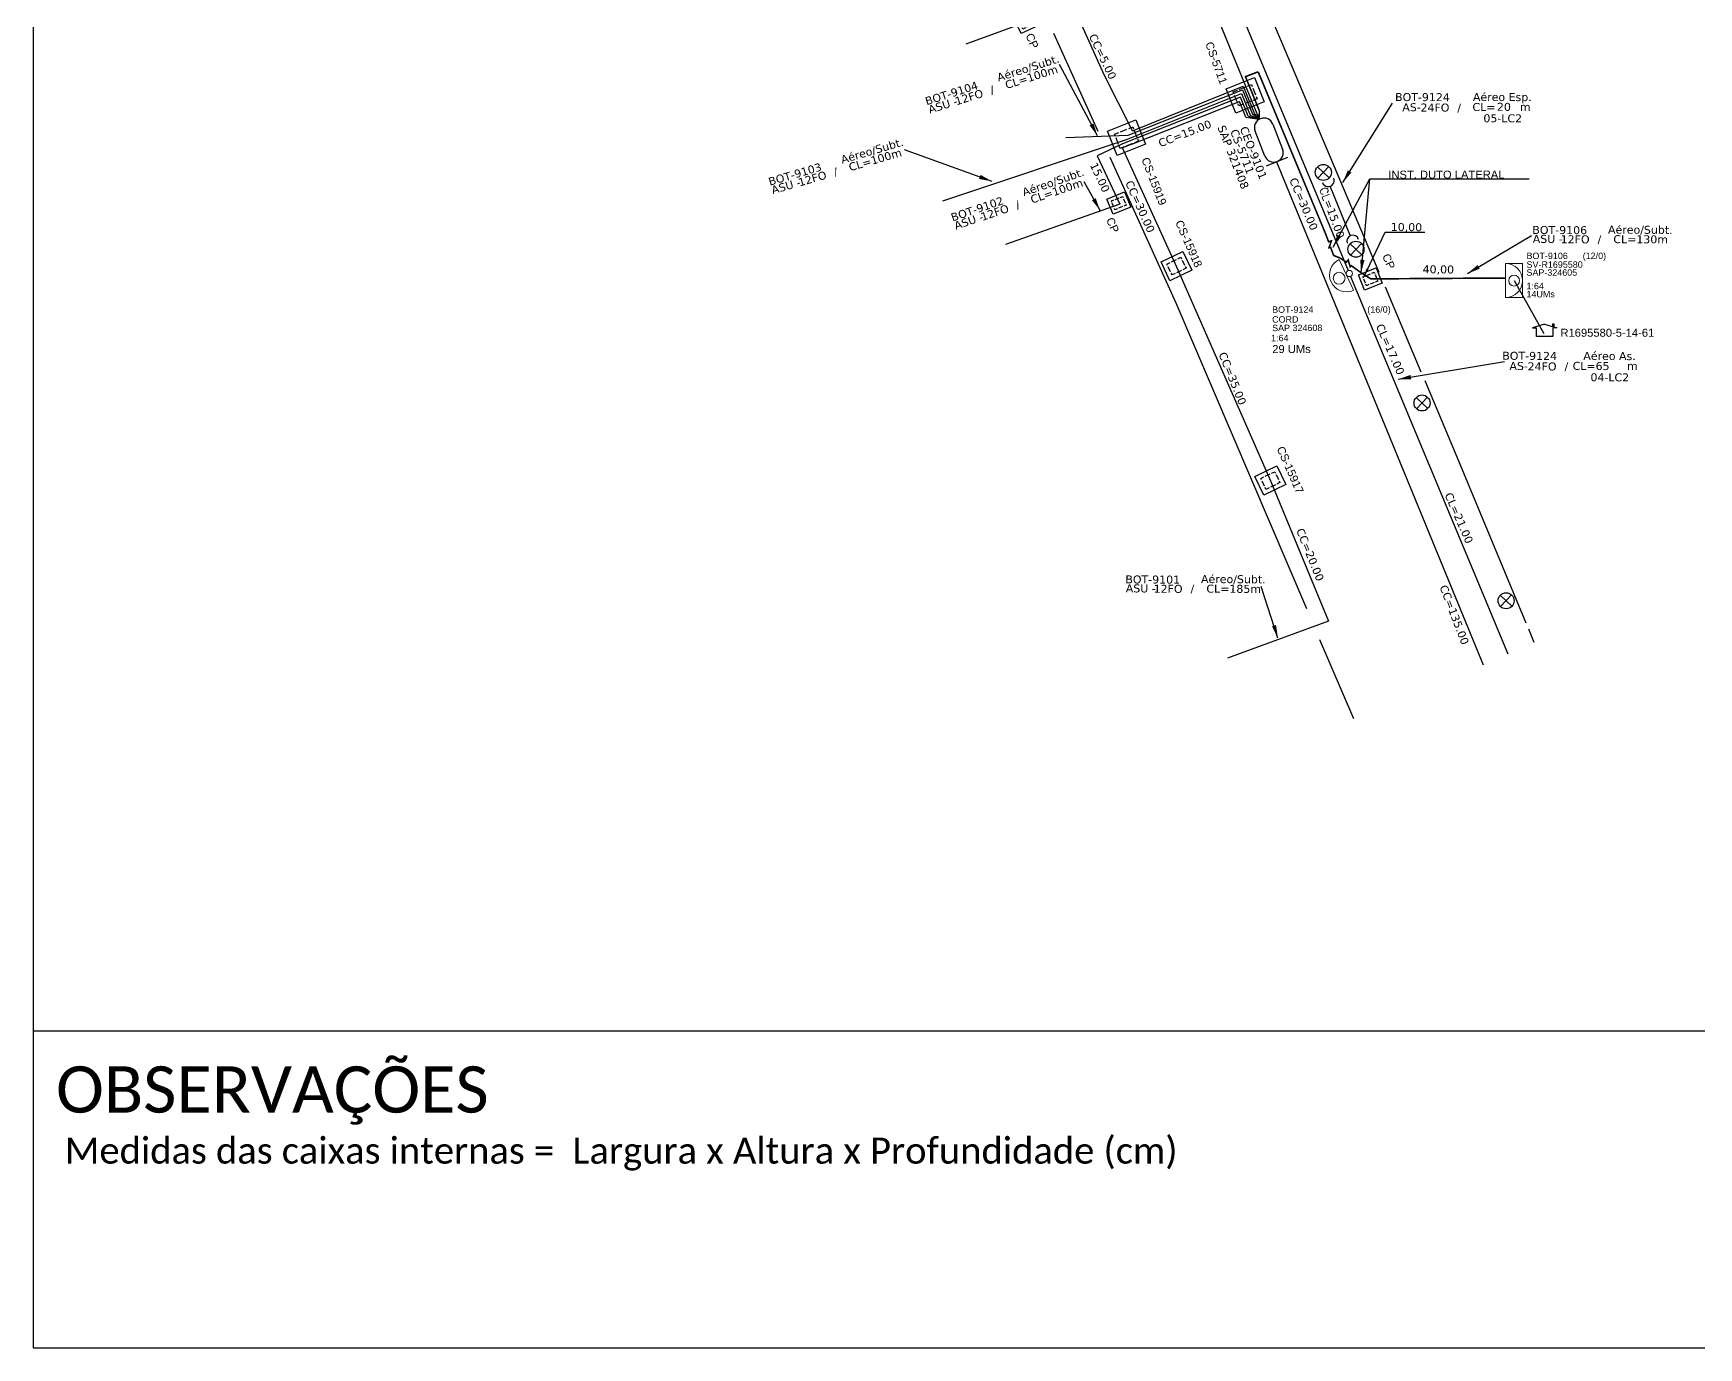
# Model space of a CAD drawing. Extents: x -89 to 749, y 705 to 1299.
# Drawn here: x -89.3 to 166.7, y 705 to 907.2 of the extents above; entities that cross this region are included whole.
import ezdxf
from ezdxf.enums import TextEntityAlignment as Align

# ---------------------------------------------------------------- set-up
doc = ezdxf.new("R2010")
doc.units = 0
for name, color, linetype in [('10.4-Postes', 1, 'Continuous'), ('20.4-CEOS', 1, 'Continuous'), ('20.5-CEO', 1, 'Continuous'), ('CAP a instalar', 1, 'Continuous'), ('CD a instalar', 1, 'Continuous'), ('celulas gpon', 7, 'Continuous'), ('label_cabos', 7, 'Continuous'), ('Legenda', 1, 'Continuous'), ('locais', 7, 'Continuous'), ('locais legendas', 7, 'Continuous'), ('QUADRA', 7, 'Continuous'), ('Subida Lateral', 5, 'Continuous'), ('surveys', 7, 'Continuous'), ('surveys legendas', 7, 'Continuous')]:
    doc.layers.add(name, color=color, linetype=linetype)
for name, color, linetype, lineweight in [("20.0-LEGENDA DOS CDO'S", 1, 'Continuous', 0), ('20.1-CDO_INTERIOR', 1, 'Continuous', 0), ('20.2-CDO_POSTE', 1, 'Continuous', 5), ('20.6-CORDOALHA_SUPORTE', 7, 'Continuous', 25), ('CORDOALHA_SUPORTE', 7, 'Continuous', 25)]:
    doc.layers.add(name, color=color, linetype=linetype, lineweight=lineweight)
doc.layers.add('DROP DE CLIENTE', color=140, linetype='Continuous', plot=False)
doc.layers.add('EXTRA', color=50, linetype='Continuous', plot=False)
doc.styles.add('ARIAL', font='arial.ttf')
doc.styles.add('DIGICADE', font='arial.ttf')
doc.styles.add('ROMANS', font='romans')
doc.styles.add('siredit', font='verdana.ttf')
doc.styles.get("Standard").update_dxf_attribs({"font": 'arial.ttf'})
doc.styles.add('WMF-Calibri0', font='calibri.ttf')
doc.linetypes.add('FENCELINE1', pattern='A,0.25,-0.1,[133,ltypeshp.shx,S=0.1,R=0,X=-0.1,Y=0],-0.1,1', length=1.45)
doc.dimstyles.new('CC', dxfattribs={"dimtxt": 1, "dimasz": 2, "dimexe": 0.18, "dimexo": 0.0625, "dimgap": 0.09, "dimtad": 0, "dimdec": 0, "dimrnd": 1, "dimzin": 0, "dimdsep": 46, "dimtxsty": 'siredit', "dimblk": 'NONE', "dimcen": 0, "dimse1": 1, "dimse2": 1, "dimsd1": 1, "dimsd2": 1, "dimclrt": 7, "dimadec": 0, "dimazin": 0, "dimtfac": 1, "dimtdec": 0, "dimtofl": 0, "dimtmove": 0, "dimatfit": 3, "dimfxl": 0, "dimtolj": 1, "dimtzin": 0, "dimarcsym": 0})
doc.dimstyles.get("Standard").update_dxf_attribs({"dimtxt": 0.18, "dimasz": 0.18, "dimexe": 0.18, "dimexo": 0.0625, "dimgap": 0.09, "dimtad": 0, "dimtih": 1, "dimtoh": 1, "dimdec": 4, "dimzin": 0, "dimdsep": 46, "dimtxsty": 'Standard', "dimcen": 0.09, "dimadec": 0, "dimazin": 0, "dimtfac": 1, "dimtdec": 4, "dimtofl": 0, "dimtmove": 0, "dimatfit": 3, "dimfxl": 0, "dimtolj": 1, "dimtzin": 0, "dimarcsym": 0})

# ---------------------------------------------------------------- blocks, each defined once
blk = doc.blocks.new('SURVEY_SURVEY')
for p, q in [((0, 0.0000152), (-0.0000151, 0.0000108)), ((-0.0000151, 0.0000108), (-0.0000104, 0.0000108)), ((-0.0000103, 0), (-0.0000103, 0.0000108)), ((0.0000103, 0), (-0.0000103, 0)), ((0, 0.0000152), (0.0000151, 0.0000108)), ((0.0000101, 0.0000159), (0.0000117, 0.0000159)), ((0.0000101, 0.0000123), (0.0000101, 0.0000159)), ((0.0000151, 0.0000108), (0.0000103, 0.0000108)), ((0.0000103, 0.0000108), (0.0000103, 0)), ((0.0000117, 0.0000159), (0.0000117, 0.0000119))]:
    blk.add_line(p, q)
blk = doc.blocks.new('LEGENDA DOS CABOS')
at = {"layer": 'EXTRA', "color": 0, "style": 'siredit'}
for tag, p in [('ID', (4.6, 0.97)), ('XX', (9.03, 0.97))]:
    blk.add_attdef(tag, text='', height=0.48, rotation=359.69, dxfattribs=at).set_placement(p, align=Align.MIDDLE_CENTER)
at = {"layer": 'Legenda', "color": 0, "style": 'siredit'}
for tag, p in [('TIPO_CABO', (1.31, 0)), ('CABO', (4.69, -0.05)), ('/', (6.81, -0.05)), ('METROS', (10.03, -0.05))]:
    blk.add_attdef(tag, text='', height=0.8, rotation=359.69, dxfattribs=at).set_placement(p, align=Align.MIDDLE_CENTER)
blk = doc.blocks.new('*U69')
at = {"color": 0}
blk.add_line((2.14, -0.58), (-2.1, -0.68), dxfattribs=at)
for centre, radius in [((0, 0.38), 0.733), ((0.03, -1.03), 0.393)]:
    blk.add_circle(centre, radius, dxfattribs=at)
blk.add_arc((0.02, -0.63), 2.12, 1.3782, 181.3782, dxfattribs=at)
blk = doc.blocks.new('Inst CDOE-16 CAIXA DIST OPT CDOE 48F_16D C_SPL_2_1_8')
at = {"layer": "20.0-LEGENDA DOS CDO'S", "color": 0}
for tag, p, style, flags in [('ID_ATIVIDADE', (0.12, 6.47), 'ARIAL', 3), ('FATOR', (7.92, 6.47), 'ARIAL', 1), ('QTDE', (0.1, -1.17), 'DIGICADE', 3)]:
    blk.add_attdef(tag, p, '', height=0.8, rotation=0.118, dxfattribs=dict(at, style=style, flags=flags))
at = {"layer": "20.0-LEGENDA DOS CDO'S", "color": 0, "style": 'ARIAL'}
for tag, p, height in [('CORDOALHA', (0.12, 4.02), 0.8), ('FID', (0.12, 5.25), 0.8), ('1:XX', (-0.01, 1.7), 0.8), ('SAP', (0.12, 2.96), 0.8), ('UMS', (0.14, 0.22), 1)]:
    blk.add_attdef(tag, p, '', height=height, rotation=0.118, dxfattribs=at)
blk.add_attdef('FIBRAS_UTILIZADAS', text='', height=0.8, rotation=0.118, dxfattribs=at).set_placement((8.08, 5.26), align=Align.CENTER)
blk = doc.blocks.new('MANHOLE_MS')
at = {"color": 0}
for p, q in [((-0.00000604, 0.00000542), (0.00000646, 0.00000542)), ((-0.00000604, -0.00000529), (-0.00000604, 0.00000542)), ((0.00000646, 0.00000542), (0.00000646, -0.00000529)), ((0.00000646, -0.00000529), (-0.00000604, -0.00000529))]:
    blk.add_line(p, q, dxfattribs=at)
for points in [[(-0.00000381, 0.00000234, 0), (-0.00000381, 0.00000319, 0), (-0.00000198, 0.00000319, 0)], [(-0.00000381, -0.00000131, 0), (-0.00000381, 0.00000156, 0)], [(-0.00000121, 0.00000319, 0), (0.00000167, 0.00000319, 0)], [(0.00000244, 0.00000319, 0), (0.00000422, 0.00000319, 0), (0.00000422, 0.00000234, 0)], [(0.00000422, 0.00000156, 0), (0.00000422, -0.00000131, 0)], [(-0.00000198, -0.00000306, 0), (-0.00000381, -0.00000306, 0), (-0.00000381, -0.00000209, 0)], [(0.00000167, -0.00000306, 0), (-0.00000121, -0.00000306, 0)], [(0.00000422, -0.00000209, 0), (0.00000422, -0.00000306, 0), (0.00000244, -0.00000306, 0)]]:
    blk.add_polyline3d(points, dxfattribs=at)
blk = doc.blocks.new('Inst CORD ALUMINIO 4.8 MM 3F(sem recursos)')
at = {"layer": '20.6-CORDOALHA_SUPORTE', "color": 0, "lineweight": 0, "style": 'ROMANS'}
blk.add_attdef('LANCE', text='', height=1, dxfattribs=at).set_placement((-0.54, -2.21), align=Align.RIGHT)
at = {"layer": '20.6-CORDOALHA_SUPORTE', "color": 0, "style": 'siredit'}
blk.add_attdef('QTDE', (-0.54, -2.21), '', height=1, rotation=359.69, dxfattribs=at)
at = {"layer": '20.6-CORDOALHA_SUPORTE', "color": 0, "lineweight": 0, "style": 'ROMANS'}
for tag, p, flags in [('FATOR', (-5.2, -4.44), 3), ('ID_ATIVIDADE', (-5.2, -6.67), 3), ('FID', (-5.2, -8.9), 1)]:
    blk.add_attdef(tag, p, '', height=1, dxfattribs=dict(at, flags=flags))
blk = doc.blocks.new('Inst CB ESP CFOA-SM-AS-80-TS-24')
at = {"layer": 'label_cabos', "color": 0, "style": 'siredit'}
for tag, flags, p in [('ID_ATIVIDADE', 3, (1.31, 2.67)), ('FATOR', 1, (11.56, 2.55))]:
    blk.add_attdef(tag, text='', height=1, rotation=359.69, dxfattribs=dict(at, flags=flags)).set_placement(p, align=Align.MIDDLE_CENTER)
for tag, p in [('TIPO_CABO', (1.76, 0)), ('DESTINO_CABO', (3.13, 1.26)), ('CABO', (4.69, -0.05)), ('/', (7.71, -0.05)), ('LANCE', (10.81, 0)), ('TIPO_CABO', (13.11, 1.24)), ('UND', (15.96, 0)), ('FID', (13.15, -1.41))]:
    blk.add_attdef(tag, text='', height=1, rotation=359.69, dxfattribs=at).set_placement(p, align=Align.MIDDLE_CENTER)
blk.add_attdef('QTDE', (12.43, -0.47), '', height=1, rotation=359.69, dxfattribs=at)
blk = doc.blocks.new('_None')
blk = doc.blocks.new('Inst CB AS CFOA-SM-AS-80-TS-24')
at = {"layer": 'label_cabos', "color": 0, "style": 'siredit'}
for tag, flags, p in [('ID_ATIVIDADE', 3, (1.31, 2.67)), ('FATOR', 1, (11.56, 2.55))]:
    blk.add_attdef(tag, text='', height=1, rotation=359.69, dxfattribs=dict(at, flags=flags)).set_placement(p, align=Align.MIDDLE_CENTER)
for tag, p in [('TIPO_CABO', (1.76, 0)), ('DESTINO_CABO', (3.13, 1.26)), ('CABO', (4.69, -0.05)), ('/', (7.71, -0.05)), ('LANCE', (10.81, 0)), ('TIPO_CABO', (13.11, 1.24)), ('UND', (15.96, 0)), ('FID', (13.15, -1.41))]:
    blk.add_attdef(tag, text='', height=1, rotation=359.69, dxfattribs=at).set_placement(p, align=Align.MIDDLE_CENTER)
blk.add_attdef('QTDE', (12.43, -0.47), '', height=1, rotation=359.69, dxfattribs=at)

msp = doc.modelspace()

# ---------------------------------------------------------------- linework, layer by layer
msp.add_lwpolyline([(-89.32, 705.02), (749.25, 705.02), (749.25, 1299.02), (-89.32, 1299.02), (-89.32, 705.02)])
at = {"color": 7}
msp.add_lwpolyline([(-89.24, 753.78), (237.71, 753.78)], dxfattribs=at)
at = {"layer": '10.4-Postes', "color": 1}
for p, q in [((108.11, 886.64), (109.9, 884.96)), ((109.85, 886.7), (108.17, 884.9)), ((113.13, 874.81), (114.93, 873.13)), ((114.87, 874.87), (113.19, 873.07)), ((123.28, 851.17), (125.07, 849.49)), ((125.02, 851.23), (123.34, 849.43)), ((136.21, 820.76), (138.01, 819.08)), ((137.95, 820.82), (136.27, 819.02))]:
    msp.add_line(p, q, dxfattribs=at)
for centre in [(109.01, 885.8), (114.03, 873.97), (124.18, 850.33), (137.11, 819.92)]:
    msp.add_circle(centre, 1.23, dxfattribs=at)
at = {"layer": '20.1-CDO_INTERIOR', "color": 1, "lineweight": 18}
msp.add_lwpolyline([(139.65, 866.54), (139.65, 871.77), (137.04, 871.77), (137.03, 866.54)], close=True, dxfattribs=at)
msp.add_circle((138.34, 869.16), 0.837, dxfattribs=at)
msp.add_arc((137.04, 869.16), 2.61, 269.9724, 89.9724, dxfattribs=at)
at = {"layer": '20.5-CEO', "color": 5}
for p, q in [((100.01, 888.31), (98.51, 892.16)), ((101.26, 893.23), (102.75, 889.38))]:
    msp.add_line(p, q, dxfattribs=at)
msp.add_lwpolyline([(100.26, 886.83), (103.57, 888.12)], dxfattribs=at)
for centre, start, end in [((99.88, 892.69), 21.241, 201.241), ((101.38, 888.85), 201.241, 21.241)]:
    msp.add_arc(centre, 1.47, start, end, dxfattribs=at)
at = {"layer": 'CAP a instalar', "color": 7, "linetype": 'FENCELINE1', "ltscale": 5}
for points in [[(78.29, 953.7), (112.84, 870.7)], [(113.21, 869.8), (137.38, 811.74)]]:
    msp.add_lwpolyline(points, dxfattribs=at)
at = {"layer": 'CAP a instalar', "color": 8, "linetype": 'FENCELINE1', "ltscale": 5}
for points in [[(75.34, 900.8), (70.5, 911.5), (54.04, 905.54)], [(79.67, 892.21), (75.34, 900.8)], [(79.67, 892.21), (96.71, 899.04), (98.41, 894.82)], [(97.46, 894.47), (96.3, 897.35), (78.12, 890.17)], [(78.75, 890.88), (96.41, 897.94), (97.76, 894.59)], [(79.01, 891.5), (96.58, 898.51), (98.1, 894.74)], [(79.59, 890.15), (96.14, 896.71)], [(97.12, 894.3), (96.14, 896.71)], [(69.42, 891.15), (79.01, 891.5)], [(102.6, 892.87), (102.4, 893.06)], [(50.51, 881.42), (78.75, 890.88)], [(78.12, 890.17), (78.12, 890.17), (74.23, 888.32)], [(78.01, 889.71), (86.42, 871.25), (100.94, 838.28), (109.78, 816.79), (94.27, 811.09)], [(79.56, 890.14), (78.03, 889.55), (78.03, 889.55)], [(74.23, 888.32), (77.72, 880.92), (60.15, 874.7)]]:
    msp.add_lwpolyline(points, dxfattribs=at)
at = {"layer": 'CAP a instalar', "color": 10, "linetype": 'FENCELINE1', "ltscale": 5, "const_width": 0.246}
for points in [[(99.18, 895.26), (97.04, 900.52), (98.95, 901.26)], [(98.99, 901.27), (109.41, 876.23)], [(99.14, 893.96), (99.18, 895.26)], [(110.59, 873.02), (111.58, 872.63)], [(114.82, 870.36), (116.31, 869.42), (136.99, 869.55)]]:
    msp.add_lwpolyline(points, dxfattribs=at)
at = {"layer": 'CAP a instalar', "color": 8, "ltscale": 5}
for points in [[(79.59, 890.15), (96.14, 896.71)], [(97.12, 894.3), (99.14, 893.96)], [(97.46, 894.47), (99.14, 893.96)], [(97.76, 894.59), (99.13, 893.99)], [(99.14, 893.96), (98.1, 894.74)], [(98.41, 894.82), (99.13, 893.99)]]:
    msp.add_lwpolyline(points, dxfattribs=at)
at = {"layer": 'CAP a instalar', "linetype": 'ByBlock', "ltscale": 5}
msp.add_lwpolyline([(99.13, 893.99), (99.14, 893.96)], dxfattribs=at)
at = {"layer": 'CD a instalar', "color": 7, "ltscale": 5}
for points in [[(72.6, 958.64), (99.14, 893.96)], [(101.81, 887.44), (133.56, 810.05)]]:
    msp.add_lwpolyline(points, dxfattribs=at)
at = {"layer": 'CORDOALHA_SUPORTE'}
for points in [[(108.88, 884.22, 1), (110.63, 884.9)], [(114.43, 875.49, 1), (112.65, 874.9)]]:
    msp.add_lwpolyline(points, format="xyb", dxfattribs=at)
msp.add_lwpolyline([(113.21, 875.99), (110.07, 883.68)], dxfattribs=at)
at = {"layer": 'DROP DE CLIENTE'}
msp.add_lwpolyline([(138.34, 869.16), (142.93, 861.04)], dxfattribs=at)
at = {"layer": 'QUADRA', "color": 116}
for p, q in [((99.17, 913.8), (102.54, 905.99)), ((74.4, 892.09), (67.57, 907.17)), ((102.54, 905.99), (117.55, 870.45)), ((86.38, 865.67), (76.22, 888.08)), ((118.5, 868.21), (124.02, 855.13)), ((106.45, 818.66), (86.38, 865.67)), ((124.59, 853.79), (129.54, 842.06)), ((129.54, 842.06), (140.15, 816.52)), ((140.54, 815.58), (141.39, 813.53)), ((113.68, 801.74), (108.48, 813.9))]:
    msp.add_line(p, q, dxfattribs=at)
at = {"layer": 'Subida Lateral', "color": 5, "const_width": 0.246}
for points in [[(109.41, 876.23), (109.82, 875.13), (110.25, 875.26), (109.88, 874.21), (110.14, 874.24), (110.59, 873.02)], [(111.58, 872.63), (112.55, 871.98), (112.83, 872.33), (113.14, 871.26), (113.33, 871.44), (114.82, 870.36)]]:
    msp.add_lwpolyline(points, dxfattribs=at)

# ---------------------------------------------------------------- block references
at = {"color": 0, "lineweight": 0, "xscale": 1.230426643026703, "yscale": 1.230426643026703, "zscale": 1.230426643026703, "rotation": 290.291767666583}
msp.add_blockref('Inst CORD ALUMINIO 4.8 MM 3F(sem recursos)', (112.32, 880.39), dxfattribs=at).add_auto_attribs({'QTDE': '15.00', 'LANCE': 'CL='})
at = {"layer": "20.0-LEGENDA DOS CDO'S", "color": 7, "lineweight": 0}
ref = msp.add_blockref('Inst CDOE-16 CAIXA DIST OPT CDOE 48F_16D C_SPL_2_1_8', (100.99, 857.74), dxfattribs=dict(at, xscale=1.230426643026703, yscale=1.230426643026703, zscale=1.230426643026703))
ref.add_attrib('FID', 'BOT-9124', (101.14, 864.2), dxfattribs={"color": 0, "height": 0.984, "rotation": 0.118, "style": 'ARIAL'})
ref.add_attrib('CORDOALHA', 'CORD', (101.14, 862.69), dxfattribs={"color": 0, "height": 0.984, "rotation": 0.118, "style": 'ARIAL'})
ref.add_attrib('SAP', 'SAP 324608', (101.14, 861.38), dxfattribs={"color": 0, "height": 0.984, "rotation": 0.118, "style": 'ARIAL'})
ref.add_attrib('1:XX', '1:64', (100.98, 859.83), dxfattribs={"color": 0, "height": 0.984, "rotation": 0.118, "style": 'ARIAL'})
ref.add_attrib('UMS', '29 UMs', (101.16, 858.01), dxfattribs={"color": 0, "height": 1.23, "rotation": 0.118, "style": 'ARIAL'})
ref.add_attrib('FIBRAS_UTILIZADAS', '(16/0)', dxfattribs={"color": 0, "height": 0.984, "rotation": 0.118, "style": 'ARIAL'}).set_placement((117.57, 864.22), align=Align.CENTER)
at = {"layer": '20.2-CDO_POSTE', "color": 7, "xscale": -1.230426643026703, "yscale": 1.230426643026703, "zscale": 1.230426643026703, "rotation": 116.241863522202}
msp.add_blockref('*U69', (111.86, 869.72), dxfattribs=at)
at = {"layer": 'label_cabos', "lineweight": 0}
ref = msp.add_blockref('LEGENDA DOS CABOS', (47.51, 894.46), dxfattribs=dict(at, xscale=1.230426643026703, yscale=1.230426643026703, zscale=1.230426643026703, rotation=17.96376945337081))
ref.add_attrib('ID', 'BOT-9104', dxfattribs={"color": 0, "height": 1.23, "rotation": 17.6538, "style": 'siredit'}).set_placement((51.85, 897.98), align=Align.MIDDLE_CENTER)
ref.add_attrib('CABO', '12FO', dxfattribs={"color": 0, "height": 1.23, "rotation": 17.6538, "style": 'siredit'}).set_placement((54.54, 897.36), align=Align.MIDDLE_CENTER)
ref.add_attrib('METROS', 'CL=100m', dxfattribs={"color": 0, "height": 1.23, "rotation": 17.6538, "style": 'siredit'}).set_placement((64.13, 900.47), align=Align.MIDDLE_CENTER)
ref.add_attrib('XX', 'Aéreo/Subt.', dxfattribs={"color": 0, "height": 1.2304, "rotation": 17.6538, "style": 'siredit'}).set_placement((63.62, 901.85), align=Align.MIDDLE_CENTER)
ref.add_attrib('/', '/', dxfattribs={"color": 0, "height": 1.23, "rotation": 17.6538, "style": 'siredit'}).set_placement((58.08, 898.51), align=Align.MIDDLE_CENTER)
ref.add_attrib('TIPO_CABO', 'ASU -', dxfattribs={"color": 0, "height": 1.23, "rotation": 17.6538, "style": 'siredit'}).set_placement((50.51, 896.11), align=Align.MIDDLE_CENTER)
at = {"layer": 'label_cabos'}
ref = msp.add_blockref('Inst CB ESP CFOA-SM-AS-80-TS-24', (120.4, 895.82), dxfattribs=dict(at, xscale=1.230426643026703, yscale=1.230426643026703, zscale=1.230426643026703, rotation=0.1315642785740554))
ref.add_attrib('DESTINO_CABO', 'BOT-9124', dxfattribs={"color": 0, "height": 1.23, "rotation": 359.8216, "style": 'siredit'}).set_placement((124.25, 897.38), align=Align.MIDDLE_CENTER)
ref.add_attrib('TIPO_CABO', 'Aéreo Esp.', dxfattribs={"color": 0, "height": 1.23, "rotation": 359.8216, "style": 'siredit'}).set_placement((136.53, 897.39), align=Align.MIDDLE_CENTER)
ref.add_attrib('CABO', '24FO', dxfattribs={"color": 0, "height": 1.23, "rotation": 359.8216, "style": 'siredit'}).set_placement((126.17, 895.77), align=Align.MIDDLE_CENTER)
ref.add_attrib('/', '/', dxfattribs={"color": 0, "height": 1.23, "rotation": 359.8216, "style": 'siredit'}).set_placement((129.9, 895.78), align=Align.MIDDLE_CENTER)
ref.add_attrib('TIPO_CABO', 'AS-', dxfattribs={"color": 0, "height": 1.23, "rotation": 359.8216, "style": 'siredit'}).set_placement((122.57, 895.82), align=Align.MIDDLE_CENTER)
ref.add_attrib('FID', '05-LC2', dxfattribs={"color": 0, "height": 1.23, "rotation": 359.8216, "style": 'siredit'}).set_placement((136.59, 894.12), align=Align.MIDDLE_CENTER)
ref.add_attrib('LANCE', 'CL=', dxfattribs={"color": 0, "height": 1.23, "rotation": 359.8216, "style": 'siredit'}).set_placement((133.7, 895.85), align=Align.MIDDLE_CENTER)
ref.add_attrib('QTDE', '20', (135.7, 895.27), dxfattribs={"color": 0, "height": 1.23, "rotation": 359.8216, "style": 'siredit'})
ref.add_attrib('UND', 'm', dxfattribs={"color": 0, "height": 1.23, "rotation": 359.8216, "style": 'siredit'}).set_placement((140.05, 895.87), align=Align.MIDDLE_CENTER)
at = {"layer": 'label_cabos', "lineweight": 0}
ref = msp.add_blockref('LEGENDA DOS CABOS', (23.36, 882.1), dxfattribs=dict(at, xscale=1.230426643026703, yscale=1.230426643026703, zscale=1.230426643026703, rotation=16.72513477928533))
ref.add_attrib('ID', 'BOT-9103', dxfattribs={"color": 0, "height": 1.23, "rotation": 16.4151, "style": 'siredit'}).set_placement((27.78, 885.52), align=Align.MIDDLE_CENTER)
ref.add_attrib('CABO', '12FO', dxfattribs={"color": 0, "height": 1.23, "rotation": 16.4151, "style": 'siredit'}).set_placement((30.45, 884.84), align=Align.MIDDLE_CENTER)
ref.add_attrib('METROS', 'CL=100m', dxfattribs={"color": 0, "height": 1.23, "rotation": 16.4151, "style": 'siredit'}).set_placement((40.11, 887.74), align=Align.MIDDLE_CENTER)
ref.add_attrib('XX', 'Aéreo/Subt.', dxfattribs={"color": 0, "height": 1.2304, "rotation": 16.4151, "style": 'siredit'}).set_placement((39.63, 889.13), align=Align.MIDDLE_CENTER)
ref.add_attrib('/', '/', dxfattribs={"color": 0, "height": 1.23, "rotation": 16.4151, "style": 'siredit'}).set_placement((34.02, 885.91), align=Align.MIDDLE_CENTER)
ref.add_attrib('TIPO_CABO', 'ASU -', dxfattribs={"color": 0, "height": 1.23, "rotation": 16.4151, "style": 'siredit'}).set_placement((26.4, 883.68), align=Align.MIDDLE_CENTER)
ref = msp.add_blockref('LEGENDA DOS CABOS', (51.52, 876.58), dxfattribs=dict(at, xscale=1.230426643026704, yscale=1.230426643026704, zscale=1.230426643026704, rotation=19.18795145552657))
ref.add_attrib('ID', 'BOT-9102', dxfattribs={"color": 0, "height": 1.23, "rotation": 18.878, "style": 'siredit'}).set_placement((55.79, 880.18), align=Align.MIDDLE_CENTER)
ref.add_attrib('CABO', '12FO', dxfattribs={"color": 0, "height": 1.23, "rotation": 18.878, "style": 'siredit'}).set_placement((58.49, 879.62), align=Align.MIDDLE_CENTER)
ref.add_attrib('METROS', 'CL=100m', dxfattribs={"color": 0, "height": 1.23, "rotation": 18.878, "style": 'siredit'}).set_placement((68.01, 882.93), align=Align.MIDDLE_CENTER)
ref.add_attrib('XX', 'Aéreo/Subt.', dxfattribs={"color": 0, "height": 1.2304, "rotation": 18.878, "style": 'siredit'}).set_placement((67.47, 884.31), align=Align.MIDDLE_CENTER)
ref.add_attrib('/', '/', dxfattribs={"color": 0, "height": 1.23, "rotation": 18.878, "style": 'siredit'}).set_placement((62.01, 880.85), align=Align.MIDDLE_CENTER)
ref.add_attrib('TIPO_CABO', 'ASU -', dxfattribs={"color": 0, "height": 1.23, "rotation": 18.878, "style": 'siredit'}).set_placement((54.49, 878.29), align=Align.MIDDLE_CENTER)
ref = msp.add_blockref('LEGENDA DOS CABOS', (140.14, 874.92), dxfattribs=dict(at, xscale=1.230426643026703, yscale=1.230426643026703, zscale=1.230426643026703))
ref.add_attrib('ID', 'BOT-9106', dxfattribs={"color": 0, "height": 1.23, "rotation": 359.69, "style": 'siredit'}).set_placement((145.35, 876.93), align=Align.MIDDLE_CENTER)
ref.add_attrib('CABO', '12FO', dxfattribs={"color": 0, "height": 1.23, "rotation": 359.69, "style": 'siredit'}).set_placement((147.72, 875.51), align=Align.MIDDLE_CENTER)
ref.add_attrib('METROS', 'CL=130m', dxfattribs={"color": 0, "height": 1.23, "rotation": 359.69, "style": 'siredit'}).set_placement((157.8, 875.51), align=Align.MIDDLE_CENTER)
ref.add_attrib('XX', 'Aéreo/Subt.', dxfattribs={"color": 0, "height": 1.2304, "rotation": 359.69, "style": 'siredit'}).set_placement((157.74, 876.98), align=Align.MIDDLE_CENTER)
ref.add_attrib('/', '/', dxfattribs={"color": 0, "height": 1.23, "rotation": 359.69, "style": 'siredit'}).set_placement((151.45, 875.51), align=Align.MIDDLE_CENTER)
ref.add_attrib('TIPO_CABO', 'ASU -', dxfattribs={"color": 0, "height": 1.23, "rotation": 359.69, "style": 'siredit'}).set_placement((143.51, 875.57), align=Align.MIDDLE_CENTER)
at = {"layer": 'label_cabos'}
ref = msp.add_blockref('Inst CB AS CFOA-SM-AS-80-TS-24', (136.88, 856.02), dxfattribs=dict(at, xscale=1.230426643026703, yscale=1.230426643026703, zscale=1.230426643026703))
ref.add_attrib('DESTINO_CABO', 'BOT-9124', dxfattribs={"color": 0, "height": 1.23, "rotation": 359.69, "style": 'siredit'}).set_placement((140.73, 857.58), align=Align.MIDDLE_CENTER)
ref.add_attrib('TIPO_CABO', 'Aéreo As.', dxfattribs={"color": 0, "height": 1.23, "rotation": 359.69, "style": 'siredit'}).set_placement((153.01, 857.56), align=Align.MIDDLE_CENTER)
ref.add_attrib('CABO', '24FO', dxfattribs={"color": 0, "height": 1.23, "rotation": 359.69, "style": 'siredit'}).set_placement((142.64, 855.96), align=Align.MIDDLE_CENTER)
ref.add_attrib('/', '/', dxfattribs={"color": 0, "height": 1.23, "rotation": 359.69, "style": 'siredit'}).set_placement((146.37, 855.96), align=Align.MIDDLE_CENTER)
ref.add_attrib('TIPO_CABO', 'AS-', dxfattribs={"color": 0, "height": 1.23, "rotation": 359.69, "style": 'siredit'}).set_placement((139.04, 856.02), align=Align.MIDDLE_CENTER)
ref.add_attrib('FID', '04-LC2', dxfattribs={"color": 0, "height": 1.23, "rotation": 359.69, "style": 'siredit'}).set_placement((153.05, 854.28), align=Align.MIDDLE_CENTER)
ref.add_attrib('LANCE', 'CL=65', dxfattribs={"color": 0, "height": 1.23, "rotation": 359.69, "style": 'siredit'}).set_placement((150.18, 856.03), align=Align.MIDDLE_CENTER)
ref.add_attrib('UND', 'm', dxfattribs={"color": 0, "height": 1.23, "rotation": 359.69, "style": 'siredit'}).set_placement((156.52, 856.03), align=Align.MIDDLE_CENTER)
at = {"layer": 'label_cabos', "lineweight": 0}
ref = msp.add_blockref('LEGENDA DOS CABOS', (77.56, 821.17), dxfattribs=dict(at, xscale=1.230426643026703, yscale=1.230426643026703, zscale=1.230426643026703))
ref.add_attrib('ID', 'BOT-9101', dxfattribs={"color": 0, "height": 1.23, "rotation": 359.69, "style": 'siredit'}).set_placement((82.78, 823.18), align=Align.MIDDLE_CENTER)
ref.add_attrib('CABO', '12FO', dxfattribs={"color": 0, "height": 1.23, "rotation": 359.69, "style": 'siredit'}).set_placement((85.15, 821.75), align=Align.MIDDLE_CENTER)
ref.add_attrib('METROS', 'CL=185m', dxfattribs={"color": 0, "height": 1.23, "rotation": 359.69, "style": 'siredit'}).set_placement((95.23, 821.75), align=Align.MIDDLE_CENTER)
ref.add_attrib('XX', 'Aéreo/Subt.', dxfattribs={"color": 0, "height": 1.2304, "rotation": 359.69, "style": 'siredit'}).set_placement((95.17, 823.23), align=Align.MIDDLE_CENTER)
ref.add_attrib('/', '/', dxfattribs={"color": 0, "height": 1.23, "rotation": 359.69, "style": 'siredit'}).set_placement((88.87, 821.75), align=Align.MIDDLE_CENTER)
ref.add_attrib('TIPO_CABO', 'ASU -', dxfattribs={"color": 0, "height": 1.23, "rotation": 359.69, "style": 'siredit'}).set_placement((80.94, 821.81), align=Align.MIDDLE_CENTER)
at = {"layer": 'locais', "color": 30}
for p, xscale, yscale, zscale, rotation in [((63.31, 908.88), 233744.0118232668, 233744.0118232668, 233744.0118232668, 25.5273547101406), ((96.92, 897.61), 375021.639920886, 375021.639920886, 375021.639920886, 21.63944506376703), ((78.68, 891.09), 375021.639920886, 375021.639920886, 375021.639920886, 21.63944506376703), ((77.53, 881.05), 233744.0118232669, 233744.0118232669, 233744.0118232669, 21.75507109474004), ((86.38, 871.34), 297658.2603777304, 297658.2603777304, 297658.2603777304, 25.5273547101406), ((116.19, 869.37), 233744.0118232669, 233744.0118232669, 233744.0118232669, 21.75507109474005), ((100.81, 838.36), 297658.2603777304, 297658.2603777304, 297658.2603777304, 25.5273547101406)]:
    msp.add_blockref('MANHOLE_MS', p, dxfattribs=dict(at, xscale=xscale, yscale=yscale, zscale=zscale, rotation=rotation))
at = {"layer": 'surveys', "color": 255, "xscale": 123042.6643026703, "yscale": 123042.6643026703, "zscale": 123042.6643026703}
msp.add_blockref('SURVEY_SURVEY', (143.03, 860.56), dxfattribs=at)

# ---------------------------------------------------------------- texts
at = {"color": 7, "style": 'WMF-Calibri0'}
msp.add_text('OBSERVAÇÕES', height=7.1308, dxfattribs=at).set_placement((-85.83, 741.17))
at = {"color": 7, "insert": (-84.48, 737.33), "char_height": 4, "width": 658.8434, "attachment_point": 1, "style": 'WMF-Calibri0'}
msp.add_mtext('Medidas das caixas internas =  Largura x Altura x Profundidade (cm)', dxfattribs=at)
at = {"layer": "20.0-LEGENDA DOS CDO'S", "color": 1, "lineweight": 0, "style": 'ARIAL'}
for s, height, p in [('BOT-9106', 0.984, (140.25, 872.47)), ('SV-R1695580', 0.9843, (140.25, 871.13)), ('SAP-324605', 0.984, (140.24, 869.91)), ('1:64', 0.984, (140.24, 867.83)), ('14UMs', 0.984, (140.24, 866.58))]:
    msp.add_text(s, height=height, rotation=359.9724, dxfattribs=at).set_placement(p)
msp.add_text('     (12/0)', height=0.9843, rotation=359.9724, dxfattribs=at).set_placement((149.73, 872.47), align=Align.CENTER)
at = {"layer": '20.4-CEOS', "color": 5, "lineweight": 0, "style": 'siredit'}
msp.add_text('CEO-9101', height=1.242, rotation=291.241, dxfattribs=at).set_placement((98.85, 889.04), align=Align.TOP_CENTER)
at = {"layer": '20.5-CEO', "color": 5, "lineweight": 0, "style": 'siredit'}
for s, p in [('SAP 321408', (95.74, 888.37)), ('CS-5711', (97.13, 889.23))]:
    msp.add_text(s, height=1.247, rotation=291.241, dxfattribs=at).set_placement(p, align=Align.TOP_CENTER)
at = {"layer": 'celulas gpon', "style": 'siredit'}
for s, rotation, p in [('CC=5.00', 295.4225, (72.93, 906.75)), ('CC=15.00', 21.3082, (83.94, 889.65)), ('15.00', 295.1795, (73.08, 886.95)), ('CC=30.00', 294.2857, (78.52, 884.21)), ('CC=30.00', 292.9638, (103.75, 884.66)), ('10,00', 359.3211, (119.37, 876.8)), ('40,00', 359.3211, (124.27, 870.3)), ('CL=17.00', 293.7205, (117.06, 862.17)), ('CC=35.00', 291.9684, (92.88, 857.86)), ('CL=21.00', 293.7205, (127.62, 836.22)), ('CC=20.00', 291.9684, (104.81, 830.76)), ('CC=135.00', 290.9217, (126.85, 822.05))]:
    msp.add_text(s, height=1.23, rotation=rotation, dxfattribs=at).set_placement(p)
at = {"layer": 'locais legendas', "color": 30}
for s, rotation, p in [('CP', 293.7495, (63.2, 906.87)), ('CS-5711', 289.8616, (90.83, 905.62)), ('CS-15919', 291.1762, (81.02, 887.82)), ('CP', 293.7495, (75.58, 878.53)), ('CS-15918', 293.7495, (86.21, 878.12)), ('CP', 293.7495, (118.02, 872.95)), ('CS-15917', 293.7495, (101.81, 843.33))]:
    msp.add_text(s, height=1.23, rotation=rotation, dxfattribs=at).set_placement(p)
at = {"layer": 'surveys legendas', "color": 2}
msp.add_text('INST. DUTO LATERAL', height=1.2304, dxfattribs=at).set_placement((119, 884.84))
at = {"layer": 'surveys legendas'}
msp.add_text('R1695580-5-14-61', height=1.2304, dxfattribs=at).set_placement((145.46, 860.52))

# ---------------------------------------------------------------- leaders
at = {"color": 7}
msp.add_leader([(115.28, 869.81), (118.53, 876.59), (124.61, 876.59)], dimstyle='Standard', override={"dimasz": 1.2}, dxfattribs=at)
at = {"layer": 'DROP DE CLIENTE', "color": 2, "lineweight": 0}
for points in [[(110.51, 874.29), (116.18, 884.82), (140.67, 884.82)], [(114.82, 870.36), (116.18, 884.82)]]:
    msp.add_leader(points, dimstyle='Standard', override={"dimasz": 2, "dimzin": 1}, dxfattribs=at)
at = {"layer": 'label_cabos'}
for points in [[(74.3, 891.42), (68.47, 902.38)], [(111.99, 884.25), (119.66, 896.47)], [(58.08, 884.42), (44.63, 889.28)], [(74.69, 879.93), (72.25, 884.36)], [(131.17, 870.24), (141.02, 876.1)], [(120.5, 853.98), (136.88, 856.73)], [(102.04, 814.17), (99.46, 822.1)]]:
    msp.add_leader(points, dimstyle='CC', override={"dimgap": 0.09, "dimtad": 0}, dxfattribs=at)

doc.saveas('drawing.dxf')
